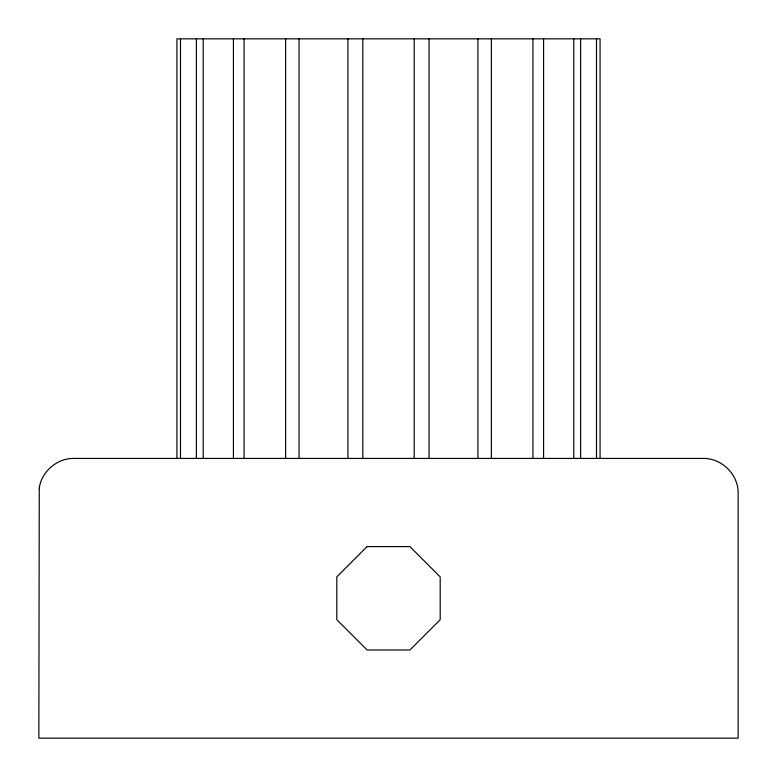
<?xml version="1.0" encoding="UTF-8"?>
<svg xmlns="http://www.w3.org/2000/svg" width="777" height="777" viewBox="0 0 777 777"><rect width="100%" height="100%" fill="white"/><g stroke="black" fill="none" stroke-linecap="round" stroke-linejoin="round"><path stroke-width="1.17" d="M600.067 458.43L600.067 38.85L176.933 38.85L176.933 458.43M596.503 38.85L596.503 458.43M580.623 38.85L580.623 458.43M573.785 38.85L573.785 458.43M543.579 38.85L543.579 458.43M532.925 38.85L532.925 458.43M491.365 38.85L491.365 458.43M477.933 38.85L477.933 458.43M429.069 38.85L429.069 458.43M414.19 38.85L414.19 458.43M362.81 38.85L362.81 458.43M347.931 38.85L347.931 458.43M299.067 38.85L299.067 458.43M285.635 38.85L285.635 458.43M244.075 38.85L244.075 458.43M233.421 38.85L233.421 458.43M203.215 38.85L203.215 458.43M196.377 38.85L196.377 458.43M180.497 38.85L180.497 458.43M39.268 487.937L38.85 738.15L738.15 738.15L738.15 493.395C738.509 474.708 721.872 458.071 703.185 458.43L73.815 458.43C57.09 458.216 41.686 471.396 39.268 487.937M367.094 546.6L336.81 576.884L336.81 619.696L367.094 649.98L409.906 649.98L440.19 619.696L440.19 576.884L409.906 546.6L367.094 546.6"/></g></svg>
